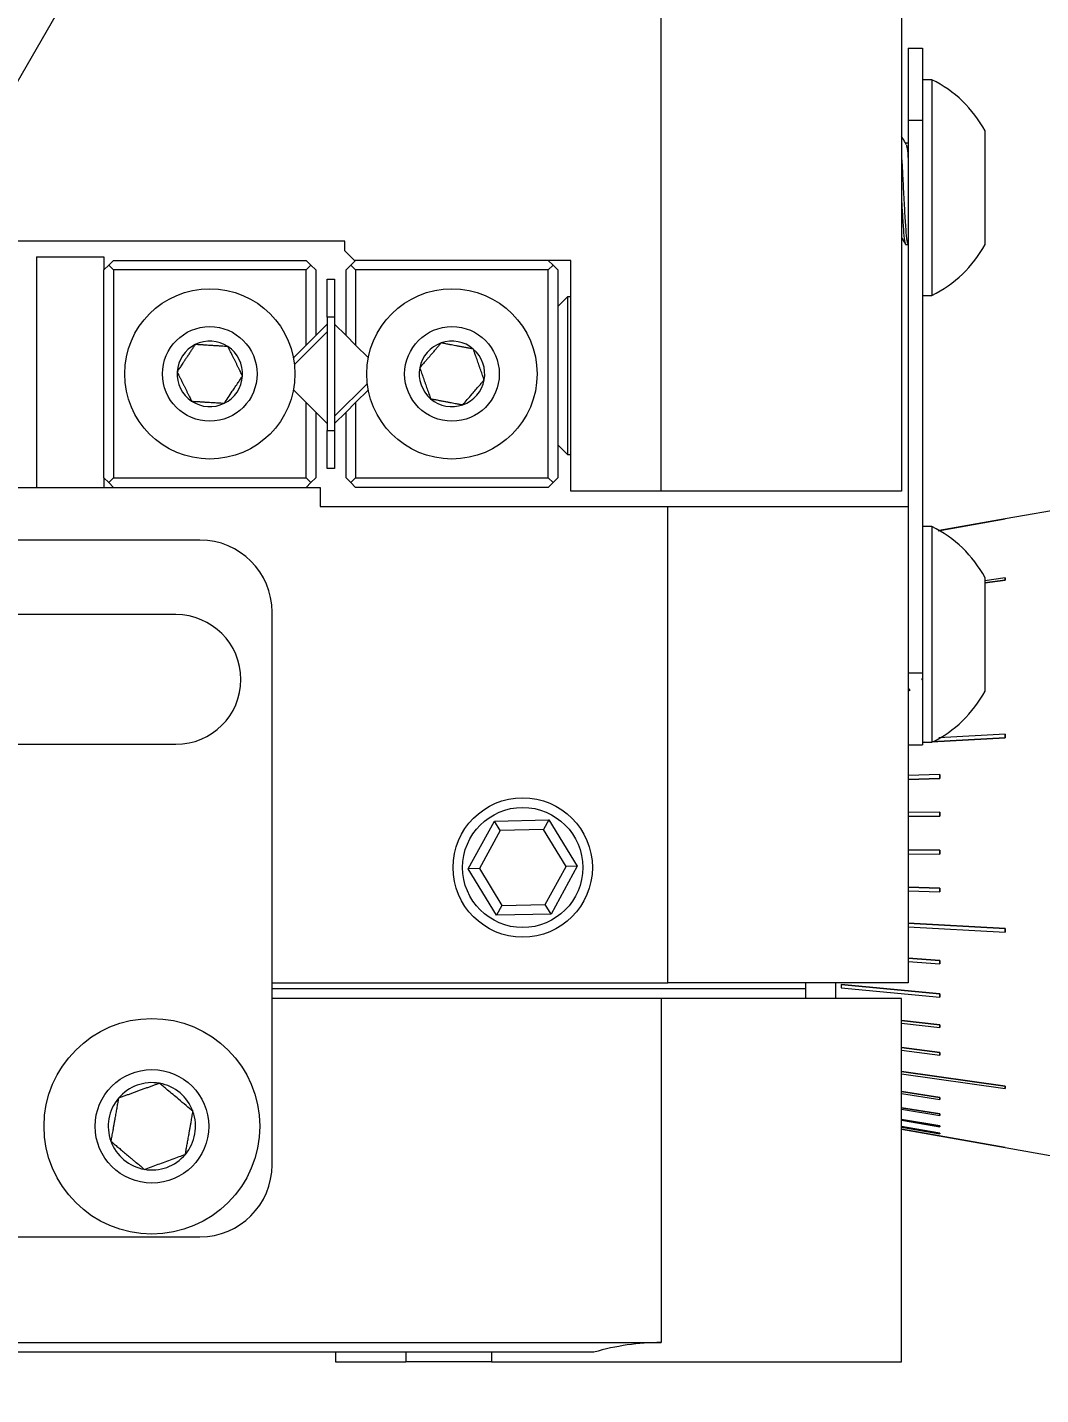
# Model space of a CAD drawing. Header units: millimetres. Extents: x 2 to 278, y 1 to 215.
# Drawn here: x 61.84 to 75.23, y 104.66 to 122.73 of the extents above; entities that cross this region are included whole.
import ezdxf

# ---------------------------------------------------------------- set-up
doc = ezdxf.new("R2010")
doc.units = ezdxf.units.MM
doc.styles.add('SLDTEXTSTYLE0', font='TXT', dxfattribs={"width": 0.75})
doc.dimstyles.new('SLDDIMSTYLE0', dxfattribs={"dimtxt": 2.116667, "dimasz": 3.175, "dimexe": 0, "dimexo": 0.0625, "dimgap": 0.529167, "dimtad": 0, "dimtih": 1, "dimtoh": 1, "dimdec": 1, "dimlfac": 2, "dimrnd": 1e-09, "dimzin": 12, "dimdsep": 46, "dimtxsty": 'SLDTEXTSTYLE0', "dimsah": 1, "dimcen": 0.09, "dimadec": 0, "dimazin": 3, "dimtfac": 1, "dimtdec": 1, "dimtofl": 0, "dimtmove": 0, "dimatfit": 3, "dimfxl": 1, "dimfrac": 2, "dimtolj": 1, "dimtzin": 12, "dimarcsym": 0})
doc.dimstyles.new('SLDDIMSTYLE3', dxfattribs={"dimtxt": 2.116667, "dimasz": 3.175, "dimexe": 0, "dimexo": 0.0625, "dimgap": 0.529167, "dimtad": 0, "dimtih": 1, "dimtoh": 1, "dimdec": 1, "dimlfac": 2, "dimrnd": 1e-09, "dimzin": 12, "dimdsep": 46, "dimtxsty": 'SLDTEXTSTYLE0', "dimsah": 1, "dimcen": 0, "dimadec": 0, "dimazin": 3, "dimtfac": 1, "dimtdec": 1, "dimtofl": 0, "dimtmove": 0, "dimatfit": 3, "dimfxl": 1, "dimfrac": 2, "dimtolj": 1, "dimtzin": 12, "dimarcsym": 0})

# ---------------------------------------------------------------- blocks, each defined once
blk = doc.blocks.new('_D_7')
at = {"color": 7, "linetype": 'Continuous', "lineweight": 0}
for p, q in [((97.852, 108.976), (97.852, 92.279)), ((40.882, 103.823), (40.882, 92.279)), ((65.489, 96.009), (64.845, 96.009)), ((64.845, 96.009), (64.845, 92.646)), ((73.246, 96.009), (73.89, 96.009)), ((73.89, 96.009), (73.89, 92.646)), ((40.882, 94.057), (62.308, 94.057)), ((97.852, 94.057), (76.427, 94.057)), ((64.845, 92.646), (65.489, 92.646)), ((73.89, 92.646), (73.246, 92.646))]:
    blk.add_line(p, q, dxfattribs=at)
at = {"color": 7, "linetype": 'Continuous', "lineweight": 18}
for points in [[(40.882, 94.057), (44.057, 93.549), (44.057, 94.565)], [(97.852, 94.057), (94.677, 94.565), (94.677, 93.549)]]:
    blk.add_solid(points, dxfattribs=at)
at = {"color": 7, "linetype": 'Continuous', "lineweight": 18, "char_height": 2.1167, "attachment_point": 1, "style": 'SLDTEXTSTYLE0'}
for s, insert in [('113.9mm', (63.203, 99.167)), ('4.49in', (65.489, 95.375)), ('NOMINAL', (62.737, 91.582))]:
    blk.add_mtext(s, dxfattribs=dict(at, insert=insert))
blk = doc.blocks.new('_D_9')
at = {"color": 7, "linetype": 'Continuous', "lineweight": 0}
for p, q in [((57.851, 115.322), (67.011, 131.189)), ((67.011, 131.189), (70.821, 131.189))]:
    blk.add_line(p, q, dxfattribs=at)
at = {"color": 7, "linetype": 'Continuous', "lineweight": 18}
blk.add_solid([(57.851, 115.322), (59.878, 117.818), (58.998, 118.326)], dxfattribs=at)
at = {"color": 7, "linetype": 'Continuous', "lineweight": 18, "char_height": 2.11667, "attachment_point": 1, "style": 'SLDTEXTSTYLE0'}
for s, insert in [('LOCKING PLATE SCREW', (71.615, 132.236)), ('2.0mm [5/64in] HEX', (71.615, 128.872))]:
    blk.add_mtext(s, dxfattribs=dict(at, insert=insert))

msp = doc.modelspace()

# ---------------------------------------------------------------- linework, layer by layer
at = {"color": 7, "linetype": 'Continuous', "lineweight": 18}
for p, q in [((70.219, 116.6), (70.219, 124.093)), ((73.394, 124.093), (73.394, 116.6)), ((73.483, 122.452), (73.672, 122.452)), ((73.483, 122.452), (73.483, 121.499)), ((73.672, 122.452), (73.672, 121.499)), ((73.796, 122.035), (73.672, 122.035)), ((73.796, 122.035), (73.796, 121.484)), ((73.483, 121.499), (73.672, 121.499)), ((73.483, 121.499), (73.483, 116.394)), ((73.672, 121.499), (73.672, 114.197)), ((73.796, 121.484), (73.796, 119.185)), ((74.497, 121.36), (74.497, 121.07)), ((73.48, 121.198), (73.449, 121.198)), ((73.483, 121.207), (73.474, 121.192)), ((74.497, 121.07), (74.497, 119.86)), ((66.039, 119.902), (48.408, 119.902)), ((66.039, 119.775), (66.039, 119.902)), ((73.449, 119.86), (73.48, 119.86)), ((61.964, 119.696), (61.964, 116.648)), ((61.964, 119.696), (62.853, 119.696)), ((62.853, 119.696), (62.853, 119.521)), ((62.917, 119.585), (62.98, 119.648)), ((62.98, 119.648), (65.526, 119.648)), ((65.526, 119.648), (65.59, 119.585)), ((66.039, 119.775), (66.166, 119.648)), ((66.117, 119.585), (66.18, 119.648)), ((69.024, 119.648), (66.166, 119.648)), ((68.726, 119.648), (68.79, 119.585)), ((69.024, 116.6), (69.024, 119.648)), ((62.853, 119.521), (62.917, 119.585)), ((62.853, 116.775), (62.853, 119.521)), ((62.98, 119.521), (62.917, 119.585)), ((62.98, 119.521), (62.98, 116.775)), ((65.526, 119.521), (62.98, 119.521)), ((65.526, 119.521), (65.59, 119.585)), ((65.526, 118.528), (65.526, 119.521)), ((65.59, 119.585), (65.653, 119.521)), ((65.653, 119.521), (65.653, 118.655)), ((66.053, 119.521), (66.117, 119.585)), ((66.053, 118.655), (66.053, 119.521)), ((66.117, 119.585), (66.18, 119.521)), ((68.726, 119.521), (66.18, 119.521)), ((66.18, 119.521), (66.18, 118.528)), ((68.79, 119.585), (68.726, 119.521)), ((68.726, 116.775), (68.726, 119.521)), ((68.79, 119.585), (68.853, 119.521)), ((68.853, 119.521), (68.853, 116.775)), ((65.803, 119.398), (65.903, 119.398)), ((65.803, 118.898), (65.803, 119.398)), ((65.903, 119.398), (65.903, 118.898)), ((68.98, 119.166), (68.853, 119.039)), ((69.024, 119.166), (68.98, 119.166)), ((68.98, 119.166), (68.98, 118.625)), ((73.672, 119.185), (73.796, 119.185)), ((65.903, 118.898), (65.803, 118.898)), ((65.803, 118.898), (65.803, 117.398)), ((65.903, 118.898), (65.903, 117.398)), ((65.653, 118.655), (65.803, 118.805)), ((66.053, 118.655), (65.903, 118.805)), ((65.371, 118.273), (65.803, 118.705)), ((65.653, 118.655), (65.526, 118.528)), ((66.18, 118.528), (66.053, 118.655)), ((68.98, 118.625), (68.98, 117.083)), ((65.358, 118.36), (65.526, 118.528)), ((66.18, 118.528), (66.348, 118.36)), ((65.903, 117.591), (66.335, 118.023)), ((65.526, 117.768), (65.358, 117.936)), ((66.348, 117.936), (66.18, 117.768)), ((65.526, 116.775), (65.526, 117.768)), ((65.526, 117.768), (65.653, 117.641)), ((65.653, 117.641), (65.803, 117.491)), ((65.653, 117.641), (65.653, 116.775)), ((65.903, 117.491), (66.053, 117.641)), ((66.053, 117.641), (66.18, 117.768)), ((66.053, 116.775), (66.053, 117.641)), ((66.18, 117.768), (66.18, 116.775)), ((65.803, 117.398), (65.903, 117.398)), ((65.803, 116.898), (65.803, 117.398)), ((65.903, 117.398), (65.903, 116.898)), ((68.853, 117.21), (68.98, 117.083)), ((68.98, 117.083), (69.024, 117.083)), ((62.853, 116.775), (62.853, 116.648)), ((62.917, 116.712), (62.853, 116.775)), ((62.917, 116.712), (62.98, 116.775)), ((62.98, 116.775), (65.526, 116.775)), ((65.59, 116.712), (65.526, 116.775)), ((65.653, 116.775), (65.59, 116.712)), ((65.903, 116.898), (65.803, 116.898)), ((66.117, 116.712), (66.053, 116.775)), ((66.18, 116.775), (66.117, 116.712)), ((66.18, 116.775), (68.726, 116.775)), ((68.726, 116.775), (68.79, 116.712)), ((68.853, 116.775), (68.79, 116.712)), ((48.566, 116.648), (65.711, 116.648)), ((62.98, 116.648), (62.917, 116.712)), ((65.59, 116.712), (65.526, 116.648)), ((65.711, 116.648), (65.711, 116.394)), ((66.18, 116.648), (66.117, 116.712)), ((68.726, 116.648), (66.18, 116.648)), ((68.79, 116.712), (68.726, 116.648)), ((70.219, 116.6), (69.024, 116.6)), ((73.394, 116.6), (70.219, 116.6)), ((65.711, 116.394), (70.308, 116.394)), ((70.308, 110.101), (70.308, 116.394)), ((70.308, 116.394), (73.483, 116.394)), ((73.483, 116.394), (73.483, 110.101)), ((75.701, 116.396), (74.765, 116.231)), ((74.765, 116.231), (73.878, 116.075)), ((73.878, 116.075), (74.764, 116.231)), ((74.764, 116.231), (73.893, 116.078)), ((74.765, 116.231), (74.764, 116.231)), ((74.765, 116.231), (74.764, 116.231)), ((74.764, 116.231), (74.764, 116.231)), ((74.765, 116.231), (74.765, 116.231)), ((73.796, 116.13), (73.672, 116.13)), ((73.796, 116.13), (73.796, 113.28)), ((64.123, 115.952), (50.153, 115.952)), ((74.497, 115.455), (74.497, 113.955)), ((74.764, 115.453), (74.497, 115.415)), ((74.765, 115.423), (74.497, 115.385)), ((74.497, 115.385), (74.764, 115.423)), ((74.764, 115.423), (74.764, 115.453)), ((74.765, 115.453), (74.764, 115.453)), ((74.765, 115.423), (74.764, 115.423)), ((74.765, 115.453), (74.765, 115.423)), ((63.806, 114.968), (58.26, 114.968)), ((65.076, 107.697), (65.076, 114.999)), ((73.483, 114.197), (73.672, 114.197)), ((73.672, 114.197), (73.672, 113.244)), ((73.657, 114.124), (73.671, 114.101)), ((73.66, 114.117), (73.67, 114.099)), ((73.483, 113.995), (73.502, 113.962)), ((73.483, 113.991), (73.501, 113.96)), ((74.765, 113.337), (73.793, 113.284)), ((73.793, 113.285), (74.764, 113.337)), ((74.764, 113.386), (73.886, 113.338)), ((74.764, 113.337), (74.764, 113.386)), ((74.765, 113.386), (74.764, 113.386)), ((74.765, 113.337), (74.764, 113.337)), ((74.765, 113.386), (74.765, 113.337)), ((58.293, 113.253), (63.806, 113.253)), ((73.483, 113.244), (73.672, 113.244)), ((73.672, 113.28), (73.796, 113.28)), ((73.702, 113.28), (73.672, 113.278)), ((73.672, 113.278), (73.702, 113.28)), ((73.9, 112.853), (73.483, 112.839)), ((73.9, 112.803), (73.483, 112.789)), ((73.483, 112.789), (73.9, 112.803)), ((73.9, 112.853), (73.9, 112.803)), ((73.9, 112.803), (73.9, 112.853)), ((73.9, 112.853), (73.9, 112.853)), ((73.9, 112.803), (73.9, 112.803)), ((67.669, 111.608), (68.014, 112.239)), ((68.014, 112.239), (68.734, 112.256)), ((68.091, 112.114), (68.014, 112.239)), ((68.734, 112.256), (68.663, 112.127)), ((68.734, 112.256), (69.107, 111.641)), ((73.9, 112.355), (73.483, 112.35)), ((73.9, 112.304), (73.483, 112.3)), ((73.483, 112.3), (73.9, 112.304)), ((73.9, 112.355), (73.9, 112.304)), ((73.9, 112.304), (73.9, 112.355)), ((73.9, 112.355), (73.9, 112.355)), ((73.9, 112.304), (73.9, 112.304)), ((68.091, 112.114), (67.815, 111.612)), ((68.663, 112.127), (68.091, 112.114)), ((68.961, 111.637), (68.663, 112.127)), ((73.483, 111.857), (73.9, 111.852)), ((73.9, 111.852), (73.483, 111.857)), ((73.9, 111.852), (73.9, 111.802)), ((73.9, 111.802), (73.9, 111.852)), ((73.9, 111.852), (73.9, 111.852)), ((73.483, 111.806), (73.9, 111.802)), ((73.9, 111.802), (73.9, 111.802)), ((67.815, 111.612), (67.669, 111.608)), ((68.042, 110.994), (67.669, 111.608)), ((67.815, 111.612), (68.113, 111.122)), ((68.686, 111.135), (68.961, 111.637)), ((69.107, 111.641), (68.762, 111.01)), ((69.107, 111.641), (68.961, 111.637)), ((73.483, 111.367), (73.9, 111.354)), ((73.9, 111.354), (73.483, 111.367)), ((73.483, 111.318), (73.9, 111.304)), ((73.9, 111.354), (73.9, 111.304)), ((73.9, 111.304), (73.9, 111.354)), ((73.9, 111.354), (73.9, 111.354)), ((68.113, 111.122), (68.686, 111.135)), ((68.762, 111.01), (68.686, 111.135)), ((73.9, 111.304), (73.9, 111.304)), ((68.113, 111.122), (68.042, 110.994)), ((68.762, 111.01), (68.042, 110.994)), ((73.483, 110.889), (74.765, 110.819)), ((74.764, 110.819), (73.483, 110.889)), ((73.483, 110.841), (74.764, 110.771)), ((74.764, 110.771), (74.764, 110.819)), ((74.765, 110.819), (74.764, 110.819)), ((74.765, 110.771), (74.764, 110.771)), ((74.765, 110.819), (74.765, 110.771)), ((73.483, 110.429), (73.9, 110.398)), ((73.9, 110.398), (73.483, 110.429)), ((73.483, 110.383), (73.9, 110.352)), ((73.9, 110.398), (73.9, 110.352)), ((73.9, 110.398), (73.9, 110.398)), ((73.9, 110.352), (73.9, 110.398)), ((73.9, 110.352), (73.9, 110.352)), ((65.076, 110.101), (70.308, 110.101)), ((73.483, 110.101), (70.308, 110.101)), ((72.124, 110.101), (72.124, 110.022)), ((72.526, 109.895), (72.526, 110.101)), ((72.597, 110.079), (72.597, 110.036)), ((73.9, 109.956), (72.597, 110.079)), ((72.598, 110.079), (72.597, 110.079)), ((72.598, 110.079), (73.9, 109.956)), ((72.124, 110.022), (65.076, 110.022)), ((70.219, 109.895), (65.076, 109.895)), ((70.219, 109.895), (70.219, 105.347)), ((73.394, 109.895), (70.219, 109.895)), ((72.124, 110.022), (72.124, 109.895)), ((72.597, 110.036), (73.9, 109.913)), ((73.394, 105.093), (73.394, 109.895)), ((73.9, 109.956), (73.9, 109.913)), ((73.9, 109.913), (73.9, 109.956)), ((73.9, 109.956), (73.9, 109.956)), ((73.9, 109.913), (73.9, 109.913)), ((73.394, 109.605), (73.9, 109.548)), ((73.9, 109.548), (73.394, 109.605)), ((73.394, 109.566), (73.9, 109.509)), ((73.9, 109.548), (73.9, 109.509)), ((73.9, 109.509), (73.9, 109.548)), ((73.9, 109.548), (73.9, 109.548)), ((73.9, 109.509), (73.9, 109.509)), ((73.394, 109.245), (73.9, 109.18)), ((73.9, 109.18), (73.394, 109.245)), ((73.394, 109.21), (73.9, 109.145)), ((73.9, 109.18), (73.9, 109.145)), ((73.9, 109.145), (73.9, 109.18)), ((73.9, 109.18), (73.9, 109.18)), ((73.9, 109.145), (73.9, 109.145)), ((73.394, 108.929), (74.765, 108.734)), ((74.764, 108.734), (73.394, 108.929)), ((73.394, 108.899), (74.764, 108.704)), ((73.394, 108.663), (73.9, 108.585)), ((73.9, 108.585), (73.394, 108.663)), ((73.394, 108.639), (73.9, 108.56)), ((74.764, 108.704), (74.764, 108.734)), ((74.765, 108.734), (74.764, 108.734)), ((74.765, 108.704), (74.764, 108.704)), ((74.765, 108.734), (74.765, 108.704)), ((73.394, 108.451), (73.9, 108.368)), ((73.9, 108.368), (73.394, 108.451)), ((73.394, 108.432), (73.9, 108.349)), ((73.9, 108.585), (73.9, 108.56)), ((73.9, 108.585), (73.9, 108.585)), ((73.9, 108.56), (73.9, 108.585)), ((73.9, 108.56), (73.9, 108.56)), ((73.394, 108.296), (73.9, 108.21)), ((73.9, 108.21), (73.394, 108.296)), ((73.394, 108.284), (73.9, 108.197)), ((73.9, 108.368), (73.9, 108.349)), ((73.9, 108.368), (73.9, 108.368)), ((73.9, 108.349), (73.9, 108.368)), ((73.9, 108.349), (73.9, 108.349)), ((73.394, 108.201), (73.9, 108.113)), ((73.9, 108.113), (73.394, 108.201)), ((73.394, 108.195), (73.9, 108.106)), ((73.394, 108.167), (74.764, 107.925)), ((73.394, 108.167), (74.765, 107.925)), ((74.764, 107.925), (73.394, 108.167)), ((73.9, 108.21), (73.9, 108.197)), ((73.9, 108.197), (73.9, 108.21)), ((73.9, 108.21), (73.9, 108.21)), ((73.9, 108.197), (73.9, 108.197)), ((73.9, 108.113), (73.9, 108.106)), ((73.9, 108.113), (73.9, 108.113)), ((73.9, 108.106), (73.9, 108.113)), ((73.9, 108.106), (73.9, 108.106)), ((74.764, 107.925), (74.765, 107.925)), ((74.765, 107.925), (74.764, 107.925)), ((74.764, 107.925), (74.764, 107.925)), ((74.765, 107.925), (75.701, 107.76)), ((74.765, 107.925), (74.765, 107.925)), ((50.153, 106.744), (64.123, 106.744)), ((44.057, 105.347), (70.219, 105.347)), ((69.33, 105.22), (44.946, 105.22)), ((65.914, 105.22), (65.914, 105.093)), ((66.844, 105.22), (66.844, 105.093)), ((67.974, 105.22), (67.974, 105.093)), ((65.914, 105.093), (66.844, 105.093)), ((67.974, 105.093), (66.844, 105.093)), ((67.974, 105.093), (73.394, 105.093))]:
    msp.add_line(p, q, dxfattribs=at)
for centre, radius in [((64.253, 118.148), 1.125), ((67.453, 118.148), 1.125), ((64.253, 118.148), 0.625), ((67.453, 118.148), 0.625), ((68.388, 111.625), 0.921), ((68.388, 111.625), 0.794), ((63.488, 108.205), 1.425), ((63.488, 108.205), 0.75)]:
    msp.add_circle(centre, radius, dxfattribs=at)
for centre, radius, start, end in [((73.1, 120.61), 1.586, 28.2227, 63.9627), ((73.1, 120.61), 1.586, 296.0373, 331.7773), ((64.253, 118.148), 0.433, 116.3, 176.3), ((64.253, 118.148), 0.433, 56.3, 116.3), ((67.453, 118.148), 0.433, 109.3255, 169.3255), ((67.453, 118.148), 0.433, 49.3255, 109.3255), ((64.253, 118.148), 0.433, 356.3, 56.3), ((67.453, 118.148), 0.433, 349.3255, 49.3255), ((64.253, 118.148), 0.433, 176.3, 236.3), ((67.453, 118.148), 0.433, 169.3255, 229.3255), ((64.253, 118.148), 0.433, 296.3, 356.3), ((67.453, 118.148), 0.433, 289.3255, 349.3255), ((67.453, 118.148), 0.433, 229.3255, 289.3255), ((64.253, 118.148), 0.433, 236.3, 296.3), ((73.1, 114.705), 1.586, 28.2227, 63.9627), ((64.123, 114.999), 0.953, 0, 90), ((63.806, 114.11), 0.857, 270, 90), ((73.1, 114.705), 1.586, 296.0373, 331.7773), ((63.488, 108.205), 0.577, 79.9431, 139.9431), ((63.488, 108.205), 0.577, 19.9431, 79.9431), ((63.488, 108.205), 0.577, 139.9431, 199.9431), ((63.488, 108.205), 0.577, 319.9431, 19.9431), ((63.488, 108.205), 0.577, 199.9431, 259.9431), ((63.488, 108.205), 0.577, 259.9431, 319.9431), ((64.123, 107.697), 0.953, 270, 0), ((70.219, 102.172), 3.175, 90, 106.2602)]:
    msp.add_arc(centre, radius, start, end, dxfattribs=at)
for points, knots in [([(73.459, 121.18), (73.443, 121.206), (73.421, 121.242), (73.4, 121.279), (73.394, 121.289)], [0, 0, 0, 0, 0.729076, 1, 1, 1, 1]), ([(73.458, 121.171), (73.462, 121.158), (73.47, 121.129), (73.478, 121.038), (73.483, 120.987)], [0, 0, 0, 0, 0.429315, 1, 1, 1, 1]), ([(73.394, 121.018), (73.399, 120.949), (73.408, 120.797), (73.421, 120.513), (73.438, 120.229), (73.453, 120.005), (73.467, 119.873), (73.476, 119.873), (73.48, 119.873)], [0, 0, 0, 0, 0.148059, 0.326487, 0.512267, 0.693292, 0.874317, 1, 1, 1, 1]), ([(73.394, 120.456), (73.398, 120.38), (73.408, 120.21), (73.422, 120.006), (73.436, 119.873), (73.445, 119.873), (73.449, 119.873)], [0, 0, 0, 0, 0.228072, 0.514578, 0.801083, 1, 1, 1, 1]), ([(73.394, 119.951), (73.395, 119.948), (73.413, 119.919), (73.43, 119.889), (73.446, 119.862)], [0, 0, 0, 0, 0.079699, 1, 1, 1, 1]), ([(64.061, 118.536), (64.053, 118.524), (64.037, 118.5), (64.011, 118.461), (63.984, 118.421), (63.961, 118.386), (63.939, 118.354), (63.92, 118.324), (63.898, 118.292), (63.88, 118.265), (63.859, 118.233), (63.84, 118.204), (63.826, 118.183), (63.821, 118.176)], [0, 0, 0, 0, 0.107995, 0.216998, 0.327605, 0.439783, 0.492502, 0.589225, 0.672712, 0.752171, 0.813878, 0.93781, 1, 1, 1, 1]), ([(64.493, 118.509), (64.486, 118.509), (64.464, 118.51), (64.426, 118.513), (64.379, 118.516), (64.338, 118.519), (64.297, 118.521), (64.259, 118.524), (64.219, 118.526), (64.188, 118.528), (64.153, 118.531), (64.112, 118.533), (64.078, 118.535), (64.061, 118.536)], [0, 0, 0, 0, 0.053887, 0.162195, 0.271944, 0.383478, 0.439828, 0.545428, 0.633178, 0.712361, 0.752201, 0.875747, 1, 1, 1, 1]), ([(67.31, 118.557), (67.3, 118.546), (67.281, 118.523), (67.251, 118.488), (67.219, 118.451), (67.192, 118.42), (67.167, 118.39), (67.144, 118.364), (67.118, 118.334), (67.097, 118.309), (67.072, 118.28), (67.05, 118.254), (67.033, 118.235), (67.028, 118.229)], [0, 0, 0, 0, 0.107995, 0.216998, 0.327605, 0.439783, 0.492502, 0.589225, 0.672712, 0.752171, 0.813878, 0.93781, 1, 1, 1, 1]), ([(67.735, 118.477), (67.728, 118.478), (67.707, 118.482), (67.669, 118.489), (67.623, 118.498), (67.582, 118.506), (67.542, 118.513), (67.505, 118.52), (67.465, 118.528), (67.435, 118.533), (67.4, 118.54), (67.36, 118.548), (67.326, 118.554), (67.31, 118.557)], [0, 0, 0, 0, 0.053887, 0.162195, 0.271944, 0.383478, 0.439828, 0.545428, 0.633178, 0.712361, 0.752201, 0.875747, 1, 1, 1, 1]), ([(64.685, 118.12), (64.683, 118.125), (64.676, 118.139), (64.666, 118.158), (64.654, 118.184), (64.641, 118.21), (64.625, 118.243), (64.608, 118.277), (64.591, 118.311), (64.574, 118.345), (64.558, 118.377), (64.542, 118.41), (64.529, 118.437), (64.515, 118.464), (64.504, 118.487), (64.496, 118.503), (64.493, 118.509)], [0, 0, 0, 0, 0.038848, 0.116619, 0.155556, 0.238802, 0.322768, 0.407795, 0.493762, 0.573778, 0.654701, 0.736737, 0.819573, 0.864599, 0.954816, 1, 1, 1, 1]), ([(67.879, 118.068), (67.877, 118.073), (67.872, 118.088), (67.865, 118.108), (67.855, 118.135), (67.846, 118.162), (67.833, 118.197), (67.821, 118.233), (67.808, 118.269), (67.796, 118.304), (67.784, 118.338), (67.772, 118.372), (67.762, 118.401), (67.752, 118.43), (67.743, 118.454), (67.737, 118.471), (67.735, 118.477)], [0, 0, 0, 0, 0.038848, 0.116619, 0.155556, 0.238802, 0.322768, 0.407795, 0.493762, 0.573778, 0.654701, 0.736737, 0.819573, 0.864599, 0.954816, 1, 1, 1, 1]), ([(63.821, 118.176), (63.826, 118.165), (63.837, 118.143), (63.851, 118.116), (63.864, 118.089), (63.877, 118.062), (63.893, 118.03), (63.907, 118.002), (63.918, 117.98), (63.929, 117.957), (63.943, 117.929), (63.96, 117.895), (63.974, 117.868), (63.987, 117.841), (63.999, 117.816), (64.008, 117.798), (64.013, 117.788)], [0, 0, 0, 0, 0.0901039, 0.1804119, 0.2204419, 0.3008831, 0.3822675, 0.4647118, 0.5062343, 0.5476163, 0.6309797, 0.7155764, 0.801326, 0.844454, 0.9221578, 1, 1, 1, 1]), ([(67.028, 118.229), (67.032, 118.217), (67.04, 118.194), (67.05, 118.165), (67.06, 118.136), (67.07, 118.108), (67.082, 118.074), (67.092, 118.045), (67.1, 118.022), (67.108, 117.998), (67.119, 117.968), (67.131, 117.933), (67.141, 117.904), (67.151, 117.876), (67.16, 117.85), (67.167, 117.83), (67.171, 117.82)], [0, 0, 0, 0, 0.090104, 0.180412, 0.220442, 0.300883, 0.382267, 0.464712, 0.506234, 0.547616, 0.63098, 0.715576, 0.801326, 0.844454, 0.922158, 1, 1, 1, 1]), ([(64.445, 117.76), (64.461, 117.785), (64.495, 117.835), (64.544, 117.909), (64.589, 117.976), (64.625, 118.03), (64.657, 118.078), (64.676, 118.106), (64.685, 118.12)], [0, 0, 0, 0, 0.216113, 0.439614, 0.593233, 0.751987, 0.875425, 1, 1, 1, 1]), ([(67.596, 117.74), (67.616, 117.762), (67.655, 117.808), (67.713, 117.875), (67.766, 117.937), (67.808, 117.986), (67.846, 118.03), (67.868, 118.055), (67.879, 118.068)], [0, 0, 0, 0, 0.216113, 0.439614, 0.593233, 0.751987, 0.875425, 1, 1, 1, 1]), ([(67.171, 117.82), (67.185, 117.817), (67.214, 117.812), (67.26, 117.803), (67.307, 117.794), (67.349, 117.786), (67.388, 117.779), (67.423, 117.772), (67.46, 117.765), (67.492, 117.759), (67.529, 117.752), (67.563, 117.746), (67.588, 117.741), (67.596, 117.74)], [0, 0, 0, 0, 0.107817, 0.2166493, 0.3273681, 0.4397812, 0.4971678, 0.5938198, 0.6725753, 0.7521721, 0.8138427, 0.9377742, 1, 1, 1, 1]), ([(64.013, 117.788), (64.027, 117.787), (64.057, 117.785), (64.103, 117.782), (64.152, 117.779), (64.193, 117.776), (64.234, 117.774), (64.269, 117.772), (64.307, 117.769), (64.339, 117.767), (64.377, 117.765), (64.411, 117.762), (64.437, 117.761), (64.445, 117.76)], [0, 0, 0, 0, 0.107817, 0.216649, 0.327368, 0.439781, 0.497168, 0.59382, 0.672575, 0.752172, 0.813843, 0.937774, 1, 1, 1, 1]), ([(63.589, 108.773), (63.582, 108.771), (63.563, 108.764), (63.536, 108.754), (63.501, 108.741), (63.464, 108.728), (63.417, 108.711), (63.37, 108.694), (63.322, 108.677), (63.276, 108.66), (63.23, 108.643), (63.185, 108.627), (63.147, 108.613), (63.108, 108.599), (63.077, 108.587), (63.054, 108.579), (63.046, 108.576)], [0, 0, 0, 0, 0.03883, 0.1166, 0.155556, 0.238619, 0.322154, 0.407544, 0.493762, 0.57354, 0.654037, 0.736529, 0.819573, 0.864564, 0.954781, 1, 1, 1, 1]), ([(64.031, 108.402), (64.001, 108.427), (63.939, 108.479), (63.849, 108.555), (63.766, 108.625), (63.7, 108.68), (63.641, 108.73), (63.606, 108.759), (63.589, 108.773)], [0, 0, 0, 0, 0.216119, 0.439625, 0.593243, 0.751996, 0.87543, 1, 1, 1, 1]), ([(63.046, 108.576), (63.043, 108.557), (63.036, 108.519), (63.025, 108.458), (63.014, 108.394), (63.003, 108.335), (62.994, 108.282), (62.986, 108.236), (62.978, 108.19), (62.97, 108.148), (62.961, 108.098), (62.953, 108.052), (62.947, 108.019), (62.945, 108.008)], [0, 0, 0, 0, 0.107745, 0.216086, 0.327188, 0.439788, 0.516283, 0.593432, 0.672515, 0.752184, 0.81378, 0.937706, 1, 1, 1, 1]), ([(63.93, 107.833), (63.933, 107.852), (63.94, 107.891), (63.951, 107.952), (63.962, 108.016), (63.973, 108.075), (63.982, 108.127), (63.99, 108.173), (63.999, 108.22), (64.006, 108.262), (64.015, 108.312), (64.023, 108.358), (64.029, 108.391), (64.031, 108.402)], [0, 0, 0, 0, 0.107745, 0.216086, 0.327188, 0.439788, 0.516283, 0.593432, 0.672515, 0.752184, 0.81378, 0.937706, 1, 1, 1, 1]), ([(62.945, 108.008), (62.953, 108.002), (62.975, 107.983), (63.014, 107.95), (63.062, 107.91), (63.104, 107.874), (63.147, 107.838), (63.186, 107.806), (63.228, 107.77), (63.258, 107.745), (63.294, 107.715), (63.336, 107.68), (63.37, 107.651), (63.387, 107.636)], [0, 0, 0, 0, 0.053852, 0.161882, 0.271577, 0.383399, 0.439843, 0.554825, 0.632946, 0.712331, 0.752208, 0.875679, 1, 1, 1, 1]), ([(63.387, 107.636), (63.418, 107.648), (63.505, 107.679), (63.665, 107.737), (63.819, 107.793), (63.903, 107.824), (63.93, 107.833)], [0, 0, 0, 0, 0.180942, 0.506293, 0.843975, 1, 1, 1, 1])]:
    msp.add_open_spline(points, degree=3, knots=knots, dxfattribs=at)

# ---------------------------------------------------------------- dimensions: what is measured, and where the dimension line sits
dim = msp.add_diameter_dim_2p(p1=(56.426, 112.854), p2=(57.851, 115.322), text='LOCKING PLATE SCREW\\P2.0mm [5/64in] HEX', dimstyle='SLDDIMSTYLE3', override={"dimpost": '<>'}, dxfattribs=at)
dim.commit()
dim.dimension.update_dxf_attribs({"geometry": '_D_9', "text_midpoint": (87.557, 131.189), "dimtype": 163})
dim = msp.add_linear_dim(base=(97.852, 94.057), p1=(40.882, 105.093), p2=(97.852, 111.459), text='<>\\PNOMINAL', dimstyle='SLDDIMSTYLE0', dxfattribs=at)
dim.commit()
dim.dimension.update_dxf_attribs({"geometry": '_D_7', "text_midpoint": (69.367, 94.057), "dimtype": 160})

doc.saveas('drawing.dxf')
